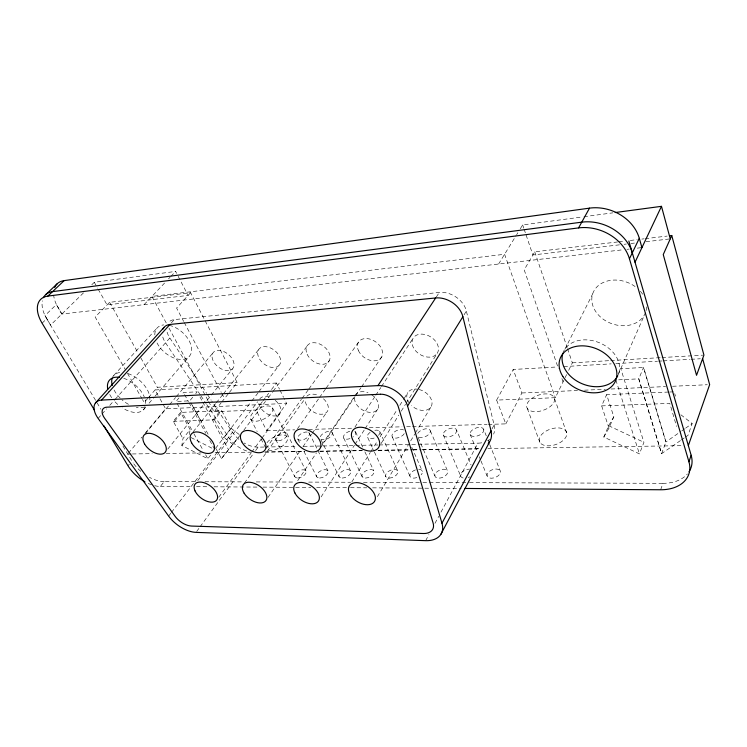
<?xml version="1.0" encoding="UTF-8"?>
<svg xmlns="http://www.w3.org/2000/svg" width="747" height="747" viewBox="0 0 747 747"><rect width="100%" height="100%" fill="white"/><g stroke="black" fill="none" stroke-linecap="round" stroke-linejoin="round"><path stroke-width="0.56" stroke-dasharray="3.73 2.8" d="M210.635 455.11L207.843 458.761L181.829 445.52L182.95 438.601L190.14 429.609L180.578 412.391L173.229 421.317L182.95 438.601M189.318 434.558L190.14 429.609M680.872 414.762L692.152 423.558L687.987 435.352L685.167 437.312M660.647 489.761L662.972 483.328A38.246 26.659 19 0 0 687.399 473.962M668.462 392.054L606.629 394.631L613.81 416.789L608.656 425.706L603.809 437.042L639.423 453.896L643.933 442.327L620.794 368.719L643.531 367.477L665.941 441.953L661.609 453.644L638.778 378.85L643.531 367.477L665.941 441.953L680.919 431.439M603.809 437.042L608.973 428.134L613.81 416.789M618.096 374.854L644.091 315.776M608.973 428.134L601.662 405.882L606.629 394.631M488.305 424.371L505.803 423.885L496.634 400.103L555.348 397.684L566.628 374.555M568.663 370.372L572.342 362.837L567.505 348.541M564.947 349.176L592.66 293.898M505.803 423.885L521.901 392.969L513.189 369.476L556.898 366.973M492.058 428.862L494.131 424.959L466.371 311.088A21.635 16.247 31.8 0 0 439.311 292.441L174.312 319.604A18.74 11.84 41 0 0 168.206 322.797M425.678 540.669L428.955 534.553M434.969 523.348L438.797 516.214M440.982 512.143L477.987 443.167A26.341 18.217 28.4 0 0 483.262 442.467M496.634 400.103L513.189 369.476M617.638 241.953L534.74 251.814L524.189 269.835L558.485 368.691M377.375 496.68L408.31 444.885M410.691 440.898L414.856 433.923M415.453 432.924L430.916 407.031M498.585 264.027L516.037 235.688M516.635 234.707L517.848 232.747M520.257 228.834L522.667 224.922L582.819 216.873M464.046 314.842L466.371 311.088M381.073 443.569L398.786 415.08M401.232 411.149L405.509 404.276M406.125 403.287L437.284 353.191A14.212 10.29 32 0 0 424.007 334.311A14.212 10.29 32 0 0 414.482 349.381A14.212 10.29 32 0 0 437.284 353.191M351.818 481.927L370.269 452.486M370.885 451.505L377.646 440.711M380.111 436.78L396.713 410.28M399.794 405.369L403.483 399.486M404.099 398.506L407.787 392.614M321.098 496.942L354.452 445.212M355.077 444.232L364.517 429.59M365.143 428.619L377.73 409.095M354.909 427.153L375.153 396.218M375.788 395.256L380.849 387.516M381.484 386.554L413.128 338.214M436.285 297.035L439.311 292.441M297.67 480.741L316.467 452.841M322.302 444.176L354.059 397.03M320.715 447.509L355.058 396.489M355.703 395.527L360.894 387.824M361.539 386.862L381.624 357.019M268.024 497.409L300.341 450.525M302.974 446.697L311.555 434.25M312.209 433.297L326.719 412.241M297.465 428.759L318.857 398.422M319.52 397.479L325.543 388.944M326.206 388.001L358.289 342.5M244.437 483.132L304.104 400.009M266.025 448.443L301.414 399.328M302.096 398.384L308.222 389.887M308.903 388.944L329.315 360.614M196.704 531.434L199.449 527.662M200.14 526.719L252.99 454.176M255.605 450.572L258.098 447.154L263.915 447.042M218.778 497.203L251.067 453.027M251.748 452.094L261.366 438.937M262.057 437.994L279.91 413.558M262.374 401.634L256.044 410.01L266.688 430.627L286.587 403.427L284.047 398.328M215.911 448.536L221.429 458.602L240.142 435.221M243.765 430.272L265.474 401.419M268.266 397.693L272.478 392.11M273.159 391.185L308.194 344.638M221.429 458.602L238.751 437.07M263.075 400.709L268.696 393.258M271.506 389.542L276.418 383.024L279.471 389.15M197.731 480.61L257.603 401.765M168.635 516.102L170.755 513.32M171.455 512.395L232.466 432.233L211.812 401.148M233.176 444.484L224.091 437.583L231.14 428.367L221.682 410.673L180.578 412.391M215.631 448.275L251.085 401.933M251.795 401.008L258.173 392.67M258.882 391.745L278.734 365.797A12.97 8.562 38 0 0 269.947 347.728A12.97 8.562 38 0 0 258.854 357.766A12.97 8.562 38 0 0 278.734 365.797M173.229 421.317L214.492 419.833L221.682 410.673M154.722 485.709A27.807 15.482 38.2 0 0 160.372 486.437L164.181 481.61L195.649 481.712M213.082 419.879L220.281 410.738M208.581 401.531L214.09 411.737L221.047 402.95M221.747 402.073L228.694 393.296M229.394 392.418L237.182 382.585L190.578 292.712L109.604 302.33L95.158 316.999L125.16 369.317M181.829 445.52L188.272 437.434M193.221 431.729L215.556 403.679M216.275 402.773L222.765 394.631M223.484 393.725L259.517 348.494M167.73 449.115L204.071 404.071M206.984 400.467L210.617 395.957M211.345 395.06L232.42 368.934A12.634 8.068 39.2 0 0 223.446 351.407A12.634 8.068 39.2 0 0 213.315 361.118A12.634 8.068 39.2 0 0 232.42 368.934M174.574 421.271L181.913 412.335M192.745 397.208L189.775 400.812L175.984 401.484L178.963 397.908M195.705 393.604L197.189 391.802L183.435 392.548L181.951 394.341M127.989 465.773L129.296 464.195M128.465 453.14L141.846 437.182M145.562 432.746L165.638 408.805L286.587 403.427M145.039 433.96L168.887 405.5M169.634 404.613L175.601 397.497M176.348 396.601L213.614 352.126M143.433 409.776L145.488 407.386M149.055 403.221L154.349 397.049M155.105 396.171L189.131 356.515M147.803 398.338L144.199 402.512L142.472 399.496M148.522 397.497L157.337 387.282L237.182 382.585M98.128 418.413L101.228 414.93M102.003 414.062L106.653 408.852M109.753 405.378L114.403 400.168M115.178 399.3L169.858 337.999A18.74 11.84 41 0 1 166.964 331.687M171.399 322.825L174.312 319.604M190.578 292.712L176.591 308.044L183.669 321.415M113.796 375.424L157.085 328.026M144.106 304.636L164.555 283.066M168.505 278.902L170.083 277.23M170.876 276.399L175.62 271.404L176.656 273.402M83.477 292.88L50.553 325.122L45.007 315.542A30.412 17.769 43.6 0 1 42.346 300.78M91.797 284.738L94.29 282.291L175.62 271.404M42.093 323.19L46.716 318.717L45.007 315.542L56.408 304.533A30.067 17.872 43.8 0 1 53.672 295.289M681.862 430.786L684.663 428.815M685.606 428.152L692.152 423.558M680.452 440.581L661.609 453.644L638.778 378.85L618.142 379.859M681.395 439.927L684.224 437.966M583.967 216.714L612.895 212.839M618.796 241.823L623.4 241.272M630.309 240.45L637.219 239.628M641.822 239.087L644.129 238.807M645.277 238.676L667.155 236.071M619.468 244.829L532.882 254.979L525.953 234.586M624.09 244.288L626.397 244.017M631.01 243.475L634.474 243.064M646.024 241.711L669.107 239.003M61.842 314.057L56.408 304.533L61.842 314.057L622.288 249.853M626.91 249.321L629.226 249.059M637.312 248.135L641.944 247.602M572.342 362.837L609.599 360.642M610.766 360.568L660.843 357.617M662.001 357.552L702.759 355.152M276.418 383.024L155.021 389.971L159.494 397.899M563.808 366.581L611.205 363.864M615.836 363.602L657.5 361.221M658.658 361.156L662.122 360.95M663.28 360.885L689.901 359.363M691.059 359.298L700.312 358.765M521.901 392.969L577.524 390.504M584.481 390.186L605.341 389.262M611.139 389.01L665.605 386.582M672.561 386.274L707.334 384.733M669.611 392.007L674.224 391.82L675.484 396.19M214.09 411.737L256.044 410.01M601.662 405.882L669.807 403.427L676.586 426.472M266.688 430.627L294.682 429.842M308.679 429.441L351.837 428.227M369.326 427.732L401.989 426.808M406.657 426.677L411.317 426.546M412.484 426.518L487.137 424.408M265.082 447.023L296.494 446.454M303.478 446.332L354.666 445.399M355.833 445.38L377.935 444.979M379.102 444.96L477.987 443.167M127.728 454.027L131.22 453.98M132.387 453.961L152.201 453.662M166.189 453.448L201.148 452.925M215.136 452.71L251.272 452.168M265.26 451.954L304.879 451.356M320.033 451.132L361.996 450.497M378.309 450.254L412.111 449.741M413.278 449.722L417.937 449.657M422.597 449.582L479.714 448.723M487.866 448.602L682.506 445.67M264.858 452.131L304.524 451.533M319.697 451.309L362.865 450.665M378.029 450.432L411.868 449.927M413.035 449.909L421.196 449.787M422.363 449.769L474.868 448.984A26.481 18.208 28.5 0 0 480.153 448.303M204.967 481.75L243.429 481.88M256.249 481.927L294.701 482.058M308.688 482.104L350.642 482.254M363.462 482.291L421.728 482.497M422.895 482.497L468.35 482.655M469.518 482.655L662.972 483.328M160.372 486.437L191.858 486.652M196.526 486.68L208.189 486.755M214.015 486.801L257.164 487.081M262.991 487.119L294.477 487.333M295.644 487.343L310.808 487.436M316.635 487.483L349.288 487.698M350.455 487.707L366.786 487.81M372.613 487.847L432.083 488.249M433.251 488.258L461.235 488.435M608.656 425.706L643.933 442.327M191.055 437.583L212.755 448.592M231.14 428.367L239.245 434.539M200.299 394.883L165.554 342.836A18.834 11.821 40.9 0 1 162.622 336.505M200.943 395.845L206.088 403.557M206.732 404.519L228.61 437.294A23.11 14.137 36.6 0 0 249.04 451.655M169.858 337.999L206.648 393.37M207.292 394.341L211.168 400.177M46.716 318.717L100.938 409.281M122.938 446.034L131.92 461.039A27.686 15.528 38.2 0 0 133.078 462.841M127.466 373.341L141.893 398.487M109.604 302.33L138.018 352.901M140.856 357.953L157.337 387.282M94.29 282.291L97.624 288.193M98.174 289.182L107.054 304.916L188.113 295.41L177.179 274.401M160.054 398.889L165.638 408.805M177.114 403.52L193.408 432.812M193.959 433.811L203.399 450.777M205.621 454.764L207.843 458.761M200.495 420.337L190.849 402.764L208.758 435.445M184.556 394.575L188.459 401.681M189.019 402.698L205.836 433.288M209.767 440.441L214.258 448.611M214.492 419.833L224.091 437.583M199.963 396.918L202.176 401.018M202.736 402.045L228.358 449.405M166.226 322.937L151.921 296.4L504.589 254.269L555.348 397.684M168.971 328.036L208.03 400.513M184.22 322.443L221.261 392.38M221.803 393.417L224.53 398.553M250.749 419.207L257.211 431.607M260.983 438.834L265.288 447.098M275.736 439.6L294.85 476.81M272.506 407.881L287.231 436.948M287.1 433.652L305.971 470.965M297.792 439.096L300.35 444.194M303.926 451.328L316.709 476.81M279.976 390.167L283.533 397.311M309.295 433.083L327.961 470.89M320.958 439.619L339.157 476.819M332.098 432.485L350.539 470.815M343.741 438.059L362.211 476.829M355.535 431.878L362.911 447.63M364.881 451.832L373.733 470.741M370.092 432.364A6.77 3.576 -24.6 0 0 367.701 437.537L373.92 450.973M374.396 452L385.9 476.829M379.625 431.252L397.572 470.666M392.324 436.967L410.262 476.838M411.774 447.276L422.475 471.497M418.189 437.63L434.875 475.914M430.347 430.832L447.714 471.422A6.826 3.922 -22.8 0 1 438.844 478.164A6.826 3.922 -22.8 0 1 437.331 471.478A6.826 3.922 -22.8 0 1 447.714 471.422M443.307 434.894L460.6 475.904M456.641 430.16A7.096 3.884 -22.2 0 1 447.472 437.023A7.096 3.884 -22.2 0 1 445.828 430.459A7.096 3.884 -22.2 0 1 456.641 430.16L471.049 465.017M470.134 434.278L477.52 452.421M479.257 456.688L480.564 459.891M480.993 460.964L487.081 475.904M483.72 429.469A7.218 3.987 -21.3 0 1 474.504 436.435A7.218 3.987 -21.3 0 1 472.58 429.777A7.218 3.987 -21.3 0 1 483.72 429.469L486.288 435.903M487.996 440.188L489.276 443.401M489.705 444.474L500.387 471.282A7.05 4.137 -20.8 0 1 491.433 478.22A7.05 4.137 -20.8 0 1 489.406 471.338A7.05 4.137 -20.8 0 1 500.387 471.282M527.307 408.441L539.913 442.411M554.629 398.889A14.576 7.937 -19 0 1 534.535 411.625A14.576 7.937 -19 0 1 532.77 397.787A14.576 7.937 -19 0 1 554.629 398.889L566.786 433.176A14.314 8.161 -18.5 0 1 547.103 445.8A14.314 8.161 -18.5 0 1 545.151 431.626A14.314 8.161 -18.5 0 1 566.786 433.176M561.912 378.58L563.051 381.876M522.667 224.922L523.759 228.143M524.123 229.217L525.58 233.512M534.74 251.814L567.132 347.448M615.855 379.971L639.423 453.896M645.483 312.601A28.022 22.074 20 0 1 608.432 322.293A28.022 22.074 20 0 1 595.462 288.585A28.022 22.074 20 0 1 635.604 286.913M640.366 291.274A28.022 22.074 20 0 1 643.102 294.934M646.585 306.868A28.022 22.074 20 0 1 646.062 310.752M562.855 353.35A29.712 22.233 22.1 0 1 598.02 342.219A29.712 22.233 22.1 0 1 618.553 373.948M144.619 406.9A22.438 13.11 40.4 0 1 136.281 407.292M128.465 404.314A22.438 13.11 40.4 0 1 121.92 399.729M120.23 398.151A22.438 13.11 40.4 0 1 113.749 389.346M112.125 378.468A22.438 13.11 40.4 0 1 120.463 372.473M127.97 373.565A22.438 13.11 40.4 0 1 149.344 402.045M169.13 325.272A21.439 13.39 40.9 0 1 190.858 344.815A21.439 13.39 40.9 0 1 179.822 359.382A21.439 13.39 40.9 0 1 156.534 341.893M154.816 334.917A21.439 13.39 40.9 0 1 163.733 324.898M266.978 442.738A12.073 6.051 -27.3 0 1 283.72 434.969A12.073 6.051 -27.3 0 1 283.636 445.1A12.073 6.051 -27.3 0 1 266.922 449.339M469.788 476.857A6.938 4.024 -21.9 0 1 468.117 477.576M463.196 478.033A6.938 4.024 -21.9 0 1 461.357 473.066A6.938 4.024 -21.9 0 1 469.536 469.107M417.76 433.316A6.975 3.772 -23 0 1 427.443 428.815A6.975 3.772 -23 0 1 428.582 434.577A6.975 3.772 -23 0 1 418.507 437.07M404.267 433.643A6.872 3.67 -23.8 0 1 394.752 438.115A6.872 3.67 -23.8 0 1 393.744 432.466A6.872 3.67 -23.8 0 1 403.613 429.945M418.693 469.312A6.723 3.81 -23.7 0 1 421.14 474.849M416.873 477.548A6.723 3.81 -23.7 0 1 409.87 475.942A6.723 3.81 -23.7 0 1 415.463 469.91M308.651 432.457A6.49 3.287 -26.5 0 1 304.244 439.404A6.49 3.287 -26.5 0 1 297.866 436.967A6.49 3.287 -26.5 0 1 307.671 432.074M320.332 436.743A6.583 3.38 -25.9 0 1 329.128 431.364A6.583 3.38 -25.9 0 1 330.753 436.528A6.583 3.38 -25.9 0 1 321.117 439.227M354.816 431.234A6.676 3.474 -25.3 0 1 353.079 436.976M350.016 438.592A6.676 3.474 -25.3 0 1 343.452 436.734A6.676 3.474 -25.3 0 1 350.875 430.926M374.807 430.291A6.77 3.576 -24.6 0 1 378.496 435.37M374.163 438.05A6.77 3.576 -24.6 0 1 367.701 437.537M323.507 398.814A12.811 8.394 35.1 0 1 322.106 414.221A12.811 8.394 35.1 0 1 305.28 400.373M306.821 396.227A12.811 8.394 35.1 0 1 318.876 395.705M419.086 389.504A13.633 9.431 31.1 0 1 431.374 406.219A13.633 9.431 31.1 0 1 411.485 405.556M409.216 403.053A13.633 9.431 31.1 0 1 416.882 389.122M371.082 394.36A13.194 8.889 33.3 0 1 374.826 411.616A13.194 8.889 33.3 0 1 355.124 401.634A13.194 8.889 33.3 0 1 368.01 392.801M275.232 400.364A12.456 7.918 36.6 0 1 275.97 415.855A12.456 7.918 36.6 0 1 258.854 403.221M259.723 398.973A12.456 7.918 36.6 0 1 270.61 397.591M489.705 439.348A26.341 18.217 28.4 0 1 487.791 440.646M494.131 424.959A26.341 18.217 28.4 0 1 493.646 434.11M258.098 447.154A22.998 14.174 36.6 0 1 244.064 442.98M238.9 439.348A22.998 14.174 36.6 0 1 232.466 432.233M145.226 406.844A22.541 13.072 40.3 0 1 122.368 407.899M117.746 404.444A22.541 13.072 40.3 0 1 113.703 400.345M111.667 397.684A22.541 13.072 40.3 0 1 108.38 391.307M123.713 378.29A22.541 13.072 40.3 0 1 144.264 396.89M145.273 399.841A22.541 13.072 40.3 0 1 145.469 405.976M164.181 481.61A27.686 15.528 38.2 0 1 149.437 477.342M140.744 471.338A27.686 15.528 38.2 0 1 133.704 463.738M151.725 484.831A27.807 15.482 38.2 0 1 145.6 482.132M256.034 421.224A12.26 5.845 -27.2 0 0 272.888 409.393A12.26 5.845 -27.2 0 0 256.034 410.168A12.26 5.845 -27.2 0 0 256.034 421.224M278.538 440.711A6.415 3.203 -27.1 0 0 287.315 434.474A6.415 3.203 -27.1 0 0 278.426 434.726A6.415 3.203 -27.1 0 0 278.538 440.711M297.651 478.024A6.284 3.333 -27.2 0 0 306.205 471.815A6.284 3.333 -27.2 0 0 297.39 471.861A6.284 3.333 -27.2 0 0 297.651 478.024M319.623 478.043A6.359 3.418 -26.6 0 0 328.232 471.749A6.359 3.418 -26.6 0 0 319.174 471.796A6.359 3.418 -26.6 0 0 319.623 478.043M342.182 478.071A6.443 3.52 -25.9 0 0 350.838 471.693A6.443 3.52 -25.9 0 0 341.547 471.74A6.443 3.52 -25.9 0 0 342.182 478.071M365.358 478.089A6.527 3.614 -25.2 0 0 374.07 471.628A6.527 3.614 -25.2 0 0 364.517 471.674A6.527 3.614 -25.2 0 0 365.358 478.089M389.178 478.117A6.62 3.707 -24.5 0 0 397.936 471.562A6.62 3.707 -24.5 0 0 388.123 471.609A6.62 3.707 -24.5 0 0 389.178 478.117M307.12 354.209A13.343 9.095 36.4 0 0 327.84 362.472A13.343 9.095 36.4 0 0 319.258 343.825A13.343 9.095 36.4 0 0 307.12 354.209M358.364 350.436A13.754 9.674 34.5 0 0 379.98 358.943A13.754 9.674 34.5 0 0 371.661 339.68A13.754 9.674 34.5 0 0 358.364 350.436"/><path stroke-width="1.12" d="M464.737 488.463L660.647 489.761A38.461 26.659 19.2 0 0 688.921 461.767L691.152 455.268L628.853 241.001M688.342 445.576L709.65 384.63L702.628 358.635M671.758 235.529L663.252 254.559L696.54 375.302L703.926 355.086L671.758 235.529L669.452 235.8M635.025 262.216L661.478 206.331L615.201 212.531M688.921 461.767L629.441 258.789L639.292 238.302A40.693 33.522 21.6 0 0 589.504 208.142L64.167 280.611A30.067 17.872 43.8 0 0 54.671 287.427M440.879 534.338L489.565 441.925M169.942 324.441L101.545 400.093A20.234 11.41 40 0 0 98.128 418.413L168.635 516.102A24.754 13.567 36.4 0 0 196.022 532.378L425.678 540.669A28.638 17.816 29.6 0 0 441.972 523.227L491.022 430.814L462.888 316.719A21.756 16.238 31.9 0 0 435.678 297.96L169.942 324.441A18.834 11.821 40.9 0 0 162.967 329.053M94.355 409.935L42.093 323.19A30.543 17.732 43.5 0 1 47.836 296.101L578.589 227.9L589.504 208.142M441.972 523.227L407.573 406.06L462.888 316.719M101.545 400.093L377.954 385.62L435.678 297.96M95.429 403.007L163.836 327.616M47.836 296.101L64.167 280.611M45.782 294.561L57.398 283.589M103.964 425.893L127.989 465.773A27.807 15.482 38.2 0 0 144.834 481.712M639.292 238.302L641.944 247.602M661.478 206.331L670.264 238.872M617.778 375.732A29.712 22.233 22.1 0 1 582.427 383.865A29.712 22.233 22.1 0 1 562.855 353.35M43.419 297.67A30.412 17.769 43.6 0 1 52.551 291.629L581.754 222.167A41.309 33.634 22.2 0 1 632.298 252.841M112.283 385.508A22.438 13.11 40.4 0 1 112.125 378.468M491.022 430.814A26.481 18.208 28.5 0 1 488.239 443.671M377.954 385.62A23.671 16.079 32.5 0 1 407.573 406.06M107.764 389.094A22.541 13.072 40.3 0 1 119.557 377.31M691.152 455.268A38.246 26.659 19 0 1 689.014 471.805M578.589 227.9A41.561 33.671 22.4 0 1 629.441 258.789M380.419 394.239L106.746 407.19A12.139 6.844 40 0 0 104.552 418.152L175.069 516.27A14.828 8.124 36.4 0 0 191.643 526.065L423.306 533.507A17.181 10.682 29.5 0 0 433.101 522.993L398.207 406.433A14.296 9.702 32.5 0 0 380.419 394.239M241.767 441.748A14.473 8.852 36.2 0 0 263.896 451.179A14.473 8.852 36.2 0 0 253.915 431.887A14.473 8.852 36.2 0 0 241.767 441.748M191.624 442.84A14.034 8.292 37.5 0 0 212.792 451.982A14.034 8.292 37.5 0 0 202.605 433.307A14.034 8.292 37.5 0 0 191.624 442.84M144.535 443.867A13.633 7.769 38.5 0 0 164.816 452.719A13.633 7.769 38.5 0 0 154.47 434.633A13.633 7.769 38.5 0 0 144.535 443.867M295.27 440.581A14.959 9.459 34.6 0 0 318.437 450.329A14.959 9.459 34.6 0 0 308.726 430.375A14.959 9.459 34.6 0 0 295.27 440.581M352.481 439.339A15.5 10.122 32.6 0 0 376.777 449.423A15.5 10.122 32.6 0 0 367.393 428.75A15.5 10.122 32.6 0 0 352.481 439.339M351.249 496.325A14.809 9.207 31.8 0 0 374.396 501.657A14.809 9.207 31.8 0 0 360.129 483.076A14.809 9.207 31.8 0 0 351.249 496.325M294.888 492.917A14.305 8.637 33.6 0 0 317.027 502.498A14.305 8.637 33.6 0 0 307.727 483.972A14.305 8.637 33.6 0 0 294.888 492.917M244.176 493.263A13.848 8.105 35.1 0 0 265.39 501.237A13.848 8.105 35.1 0 0 254.316 483.318A13.848 8.105 35.1 0 0 244.176 493.263M195.051 490.928A13.437 7.619 36.3 0 0 215.211 501.358A13.437 7.619 36.3 0 0 207.302 484.065A13.437 7.619 36.3 0 0 195.051 490.928M562.836 376.469A29.88 22.242 22.3 0 0 612.895 385.163A29.88 22.242 22.3 0 0 588.216 346.384A29.88 22.242 22.3 0 0 562.836 376.469"/></g></svg>
